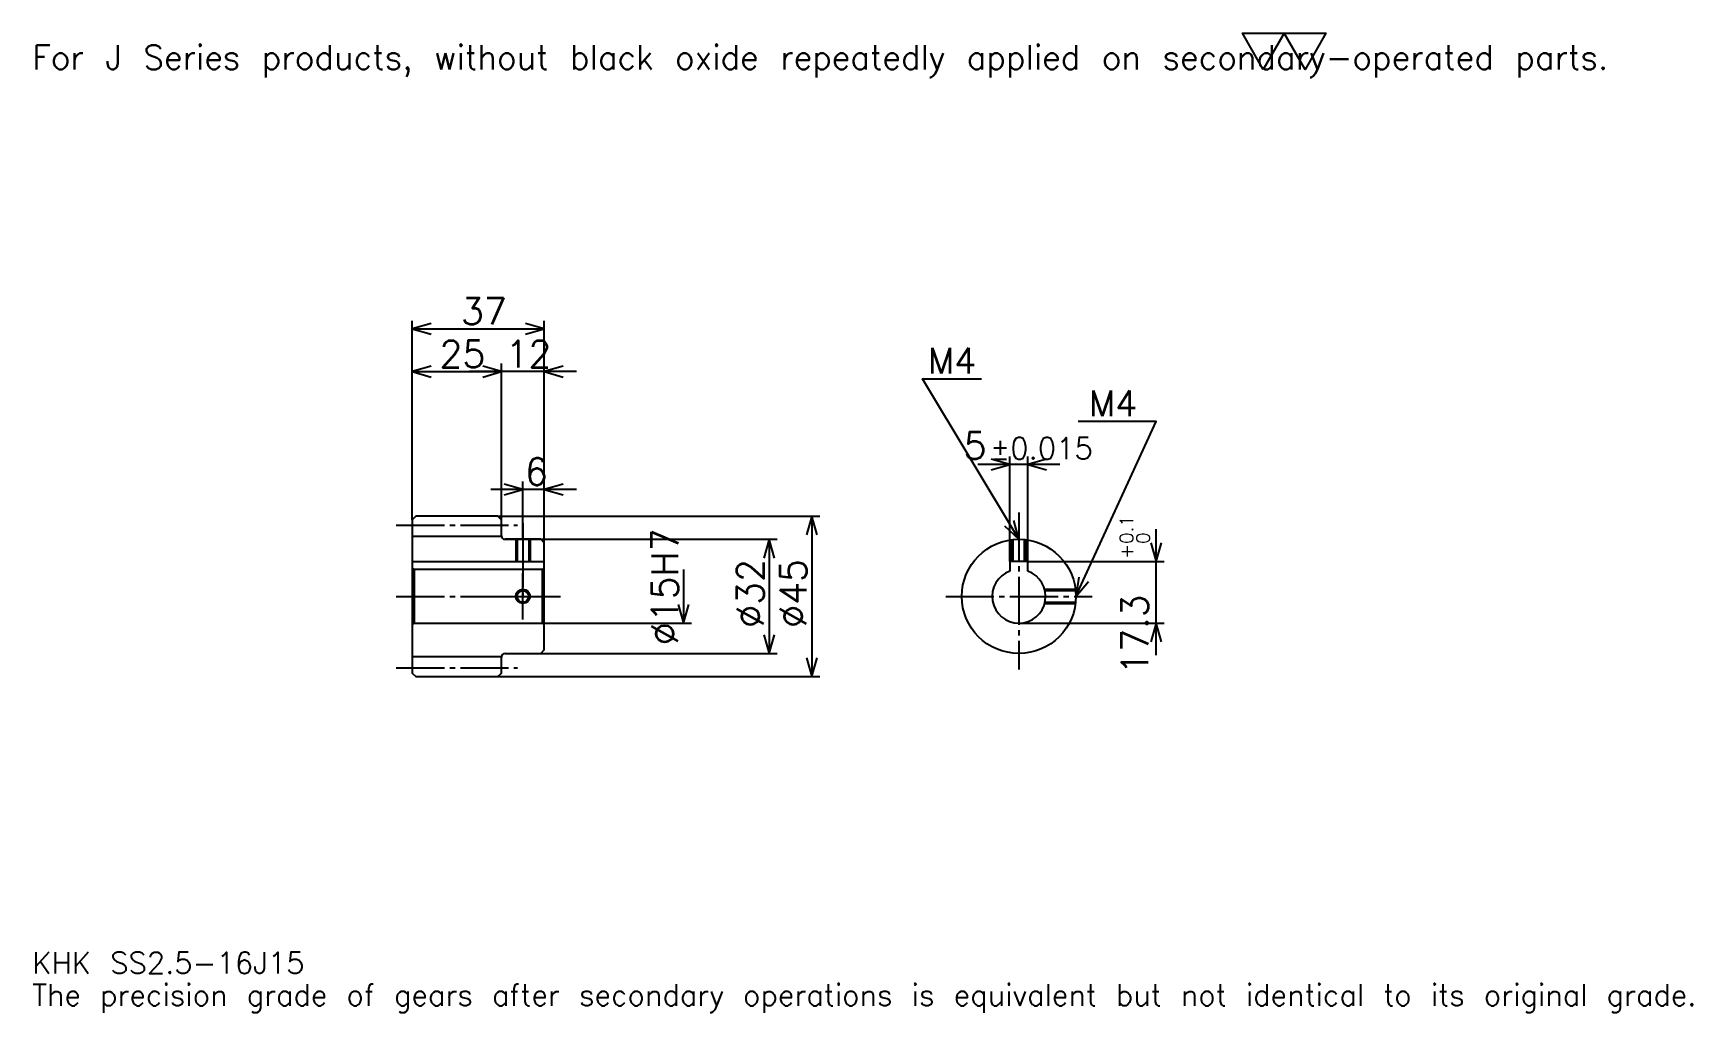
# Model space of a CAD drawing. Extents: x 15 to 480, y 6 to 280.
import ezdxf

# ---------------------------------------------------------------- set-up
doc = ezdxf.new("R2010")
doc.units = 0
doc.linetypes.add('DASHDOT', pattern=[18, 13.5, -1.5, 1.5, -1.5])
doc.layers.get('0').update_dxf_attribs({"linetype": 'CONTINUOUS'})
doc.layers.add('DASHDOT', color=6, linetype='DASHDOT')
doc.styles.add('KANJI', font='TXT', dxfattribs={"bigfont": 'BIGFONT'})

msp = doc.modelspace()

# ---------------------------------------------------------------- linework, layer by layer
at = {"color": 5}
for p, q in [((121.5, 144.75), (121.5, 199.5)), ((121.5, 197.25), (158.5, 197.25)), ((158.5, 144.75), (158.5, 199.5)), ((146.5, 144.75), (146.5, 187.5)), ((121.5, 185.25), (146.5, 185.25)), ((167.5, 185.25), (137.5, 185.25)), ((303, 159.25), (280, 159.25)), ((289, 132.050003), (289, 161.5)), ((294, 132.050003), (294, 161.5)), ((152.5, 144.75), (152.5, 154.5)), ((167.5, 152.25), (143.5, 152.25)), ((121.5, 143.75), (121.5, 144.75)), ((145.5, 144.75), (158.5, 144.75)), ((146.5, 143.75), (146.5, 144.75)), ((152.5, 138.25), (152.5, 144.75)), ((152.5, 138.25), (152.5, 144.75)), ((158.5, 144.75), (235.75, 144.75)), ((158.5, 137.25), (158.5, 144.75)), ((233.5, 144.75), (233.5, 99.75)), ((330, 105.75), (330, 141.050003)), ((147.5, 138.25), (158.5, 138.25)), ((158.5, 138.25), (223.75, 138.25)), ((221.5, 138.25), (221.5, 106.25)), ((294, 132.050003), (332.25, 132.050003)), ((197.5, 129.75), (197.5, 114.75)), ((158.5, 114.75), (199.75, 114.75)), ((291.5, 114.75), (332.25, 114.75)), ((147.5, 106.25), (158.5, 106.25)), ((158.5, 106.25), (223.75, 106.25)), ((145.5, 99.75), (158.5, 99.75)), ((158.5, 99.75), (235.75, 99.75))]:
    msp.add_line(p, q, dxfattribs=at)
at = {"color": 4}
for p, q in [((121.5, 139.125), (146.5, 139.125)), ((121.5, 132.050003), (158.5, 132.050003)), ((158, 129.75), (158.5, 130.25)), ((122, 129.75), (122, 114.75)), ((158, 114.75), (158.5, 114.25)), ((121.5, 105.375), (146.5, 105.375))]:
    msp.add_line(p, q, dxfattribs=at)
at = {"color": 7}
msp.add_lwpolyline([(360, 270), (354.149994, 280.140015), (377.549988, 280.140015), (371.700012, 270), (365.850006, 280.140015), (360, 270)], dxfattribs=at)
at = {"color": 5}
for points in [[(126.75, 198.75), (121.5, 197.25), (126.75, 195.75)], [(153.25, 195.75), (158.5, 197.25), (153.25, 198.75)], [(126.75, 186.75), (121.5, 185.25), (126.75, 183.75)], [(141.25, 183.75), (146.5, 185.25), (141.25, 186.75)], [(141.25, 183.75), (146.5, 185.25), (141.25, 186.75)], [(163.75, 186.75), (158.5, 185.25), (163.75, 183.75)], [(291.5, 138.25), (264.5, 183.25), (281, 183.25)], [(307.5, 122.25), (330, 171.25), (308.100006, 171.25)], [(283.75, 157.75), (289, 159.25), (283.75, 160.75)], [(299.25, 160.75), (294, 159.25), (299.25, 157.75)], [(147.25, 150.75), (152.5, 152.25), (147.25, 153.75)], [(163.75, 153.75), (158.5, 152.25), (163.75, 150.75)], [(235, 139.5), (233.5, 144.75), (232, 139.5)], [(287.512665, 141.980103), (291.5, 138.25), (290.085144, 143.52359)], [(223, 133), (221.5, 138.25), (220, 133)], [(328.5, 137.300003), (330, 132.050003), (331.5, 137.300003)], [(308.327637, 127.646996), (307.5, 122.25), (311.053955, 126.395111)], [(196, 120), (197.5, 114.75), (199, 120)], [(331.5, 109.5), (330, 114.75), (328.5, 109.5)], [(220, 111.5), (221.5, 106.25), (223, 111.5)], [(232, 105), (233.5, 99.75), (235, 105)]]:
    msp.add_lwpolyline(points, dxfattribs=at)
at = {"color": 4}
for points in [[(146.5, 139.25), (146.5, 143.75), (145.5, 144.75), (122.5, 144.75), (121.5, 143.75), (121.5, 114.25)], [(147.5, 106.25), (157.5, 106.25), (158.5, 107.25), (158.5, 137.25), (157.5, 138.25), (147.5, 138.25)], [(150.5, 138.25), (150.5, 132.050003)], [(150.880005, 138.25), (150.880005, 132.050003)], [(154.119995, 138.25), (154.119995, 132.050003)], [(154.5, 138.25), (154.5, 132.050003)], [(289.5, 132.050003), (289.5, 138.124512)], [(289.880005, 132.050003), (289.880005, 138.16777)], [(293.119995, 132.050003), (293.119995, 138.16777)], [(293.5, 132.050003), (293.5, 138.124512)], [(121.5, 114.25), (122, 114.75), (158, 114.75), (158, 129.75), (122, 129.75), (121.5, 130.25)], [(294, 129.321075), (294, 132.050003), (289, 132.050003), (289, 129.321075)], [(298.728394, 124.25), (307.374512, 124.25)], [(298.822937, 123.870003), (307.417786, 123.870003)], [(298.728394, 120.25), (307.374512, 120.25)], [(298.822937, 120.629997), (307.417786, 120.629997)], [(121.5, 114.25), (121.5, 100.75), (122.5, 99.75), (145.5, 99.75), (146.5, 100.75), (146.5, 105.25)]]:
    msp.add_lwpolyline(points, dxfattribs=at)
for centre, radius in [((291.5, 122.25), 16), ((152.5, 122.25), 1.62)]:
    msp.add_circle(centre, radius, dxfattribs=at)
at = {"color": 7}
msp.add_circle((152.5, 122.25), 2, dxfattribs=at)
at = {"color": 4}
for centre, radius, start, end in [((147.5, 139.25), 1, 180, 270), ((291.5, 122.25), 7.5, 109.47122094, 70.52877906), ((147.5, 105.25), 1, 90, 180)]:
    msp.add_arc(centre, radius, start, end, dxfattribs=at)
at = {"layer": 'DASHDOT', "color": 7}
for p, q in [((291.5, 145.75), (291.5, 101.75)), ((117, 142.25), (151, 142.25)), ((152.5, 138.25), (152.5, 122.25)), ((117, 122.25), (163, 122.25)), ((271, 122.25), (312, 122.25)), ((117, 102.25), (151, 102.25))]:
    msp.add_line(p, q, dxfattribs=at)
for points in [[(152.5, 142.75), (152.5, 127.550003)], [(152.5, 115.75), (152.5, 128.75)], [(146, 122.25), (159, 122.25)]]:
    msp.add_lwpolyline(points, dxfattribs=at)

# ---------------------------------------------------------------- texts
at = {"color": 7, "style": 'KANJI'}
for s, height, p in [('For J Series products, without black oxide repeatedly applied on secondary-operated parts.', 6.75, (15, 270)), ('37', 7.5, (135.125, 198.449997)), ('25', 7.5, (129.125, 186.449997)), ('12', 7.5, (147.625, 186.449997)), ('M4', 7.2, (266, 184.75)), ('M4', 7.2, (311.100006, 172.75)), ('5', 7.5, (276.018494, 160.75)), ('%%p0.015', 6, (283.442596, 160.75)), ('6', 7.5, (153.0625, 153.449997)), ('KHK SS2.5-16J15', 6, (15, 16.5)), ('The precision grade of gears after secondary operations is equivalent but not identical to its original grade.', 6, (15, 7.5))]:
    msp.add_text(s, height=height, dxfattribs=at).set_placement(p)
for s, height, p in [('%%c15H7', 7.5, (196, 108.5625)), ('0.1', 3.75, (323.549988, 136.947784)), ('0', 3.75, (328.200012, 136.947784)), ('+', 3.75, (323.549988, 132.747787)), ('%%c32', 7.5, (220, 113.4375)), ('%%c45', 7.5, (232, 113.4375)), ('17.3', 7.5, (327.75, 100.284813))]:
    msp.add_text(s, height=height, rotation=90, dxfattribs=at).set_placement(p)

doc.saveas('drawing.dxf')
